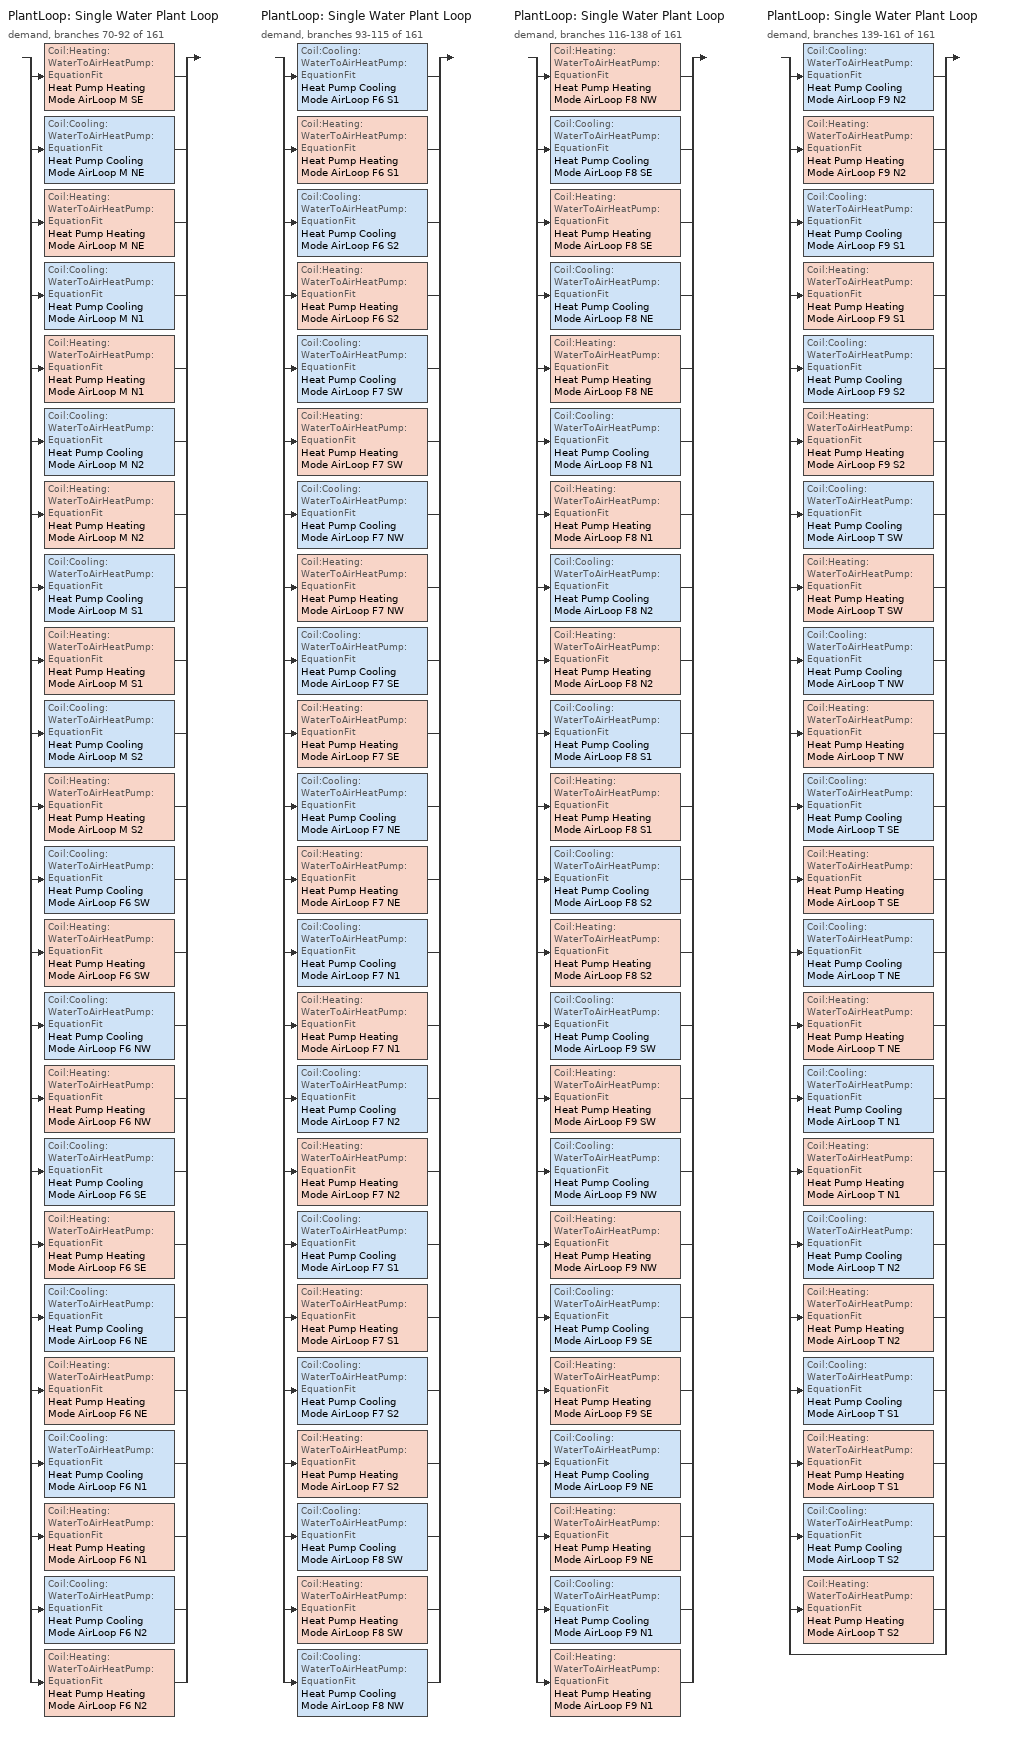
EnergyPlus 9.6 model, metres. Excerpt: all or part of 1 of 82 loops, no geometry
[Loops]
PlantLoop 'Single Water Plant Loop'
 demand, branches 70-92 of 161: split
  | Coil:Heating:WaterToAirHeatPump:EquationFit 'Heat Pump Heating Mode AirLoop M SE'
  | Coil:Cooling:WaterToAirHeatPump:EquationFit 'Heat Pump Cooling Mode AirLoop M NE'
  | Coil:Heating:WaterToAirHeatPump:EquationFit 'Heat Pump Heating Mode AirLoop M NE'
  | Coil:Cooling:WaterToAirHeatPump:EquationFit 'Heat Pump Cooling Mode AirLoop M N1'
  | Coil:Heating:WaterToAirHeatPump:EquationFit 'Heat Pump Heating Mode AirLoop M N1'
  | Coil:Cooling:WaterToAirHeatPump:EquationFit 'Heat Pump Cooling Mode AirLoop M N2'
  | Coil:Heating:WaterToAirHeatPump:EquationFit 'Heat Pump Heating Mode AirLoop M N2'
  | Coil:Cooling:WaterToAirHeatPump:EquationFit 'Heat Pump Cooling Mode AirLoop M S1'
  | Coil:Heating:WaterToAirHeatPump:EquationFit 'Heat Pump Heating Mode AirLoop M S1'
  | Coil:Cooling:WaterToAirHeatPump:EquationFit 'Heat Pump Cooling Mode AirLoop M S2'
  | Coil:Heating:WaterToAirHeatPump:EquationFit 'Heat Pump Heating Mode AirLoop M S2'
  | Coil:Cooling:WaterToAirHeatPump:EquationFit 'Heat Pump Cooling Mode AirLoop F6 SW'
  | Coil:Heating:WaterToAirHeatPump:EquationFit 'Heat Pump Heating Mode AirLoop F6 SW'
  | Coil:Cooling:WaterToAirHeatPump:EquationFit 'Heat Pump Cooling Mode AirLoop F6 NW'
  | Coil:Heating:WaterToAirHeatPump:EquationFit 'Heat Pump Heating Mode AirLoop F6 NW'
  | Coil:Cooling:WaterToAirHeatPump:EquationFit 'Heat Pump Cooling Mode AirLoop F6 SE'
  | Coil:Heating:WaterToAirHeatPump:EquationFit 'Heat Pump Heating Mode AirLoop F6 SE'
  | Coil:Cooling:WaterToAirHeatPump:EquationFit 'Heat Pump Cooling Mode AirLoop F6 NE'
  | Coil:Heating:WaterToAirHeatPump:EquationFit 'Heat Pump Heating Mode AirLoop F6 NE'
  | Coil:Cooling:WaterToAirHeatPump:EquationFit 'Heat Pump Cooling Mode AirLoop F6 N1'
  | Coil:Heating:WaterToAirHeatPump:EquationFit 'Heat Pump Heating Mode AirLoop F6 N1'
  | Coil:Cooling:WaterToAirHeatPump:EquationFit 'Heat Pump Cooling Mode AirLoop F6 N2'
  | Coil:Heating:WaterToAirHeatPump:EquationFit 'Heat Pump Heating Mode AirLoop F6 N2'
PlantLoop 'Single Water Plant Loop'
 demand, branches 93-115 of 161: split
  | Coil:Cooling:WaterToAirHeatPump:EquationFit 'Heat Pump Cooling Mode AirLoop F6 S1'
  | Coil:Heating:WaterToAirHeatPump:EquationFit 'Heat Pump Heating Mode AirLoop F6 S1'
  | Coil:Cooling:WaterToAirHeatPump:EquationFit 'Heat Pump Cooling Mode AirLoop F6 S2'
  | Coil:Heating:WaterToAirHeatPump:EquationFit 'Heat Pump Heating Mode AirLoop F6 S2'
  | Coil:Cooling:WaterToAirHeatPump:EquationFit 'Heat Pump Cooling Mode AirLoop F7 SW'
  | Coil:Heating:WaterToAirHeatPump:EquationFit 'Heat Pump Heating Mode AirLoop F7 SW'
  | Coil:Cooling:WaterToAirHeatPump:EquationFit 'Heat Pump Cooling Mode AirLoop F7 NW'
  | Coil:Heating:WaterToAirHeatPump:EquationFit 'Heat Pump Heating Mode AirLoop F7 NW'
  | Coil:Cooling:WaterToAirHeatPump:EquationFit 'Heat Pump Cooling Mode AirLoop F7 SE'
  | Coil:Heating:WaterToAirHeatPump:EquationFit 'Heat Pump Heating Mode AirLoop F7 SE'
  | Coil:Cooling:WaterToAirHeatPump:EquationFit 'Heat Pump Cooling Mode AirLoop F7 NE'
  | Coil:Heating:WaterToAirHeatPump:EquationFit 'Heat Pump Heating Mode AirLoop F7 NE'
  | Coil:Cooling:WaterToAirHeatPump:EquationFit 'Heat Pump Cooling Mode AirLoop F7 N1'
  | Coil:Heating:WaterToAirHeatPump:EquationFit 'Heat Pump Heating Mode AirLoop F7 N1'
  | Coil:Cooling:WaterToAirHeatPump:EquationFit 'Heat Pump Cooling Mode AirLoop F7 N2'
  | Coil:Heating:WaterToAirHeatPump:EquationFit 'Heat Pump Heating Mode AirLoop F7 N2'
  | Coil:Cooling:WaterToAirHeatPump:EquationFit 'Heat Pump Cooling Mode AirLoop F7 S1'
  | Coil:Heating:WaterToAirHeatPump:EquationFit 'Heat Pump Heating Mode AirLoop F7 S1'
  | Coil:Cooling:WaterToAirHeatPump:EquationFit 'Heat Pump Cooling Mode AirLoop F7 S2'
  | Coil:Heating:WaterToAirHeatPump:EquationFit 'Heat Pump Heating Mode AirLoop F7 S2'
  | Coil:Cooling:WaterToAirHeatPump:EquationFit 'Heat Pump Cooling Mode AirLoop F8 SW'
  | Coil:Heating:WaterToAirHeatPump:EquationFit 'Heat Pump Heating Mode AirLoop F8 SW'
  | Coil:Cooling:WaterToAirHeatPump:EquationFit 'Heat Pump Cooling Mode AirLoop F8 NW'
PlantLoop 'Single Water Plant Loop'
 demand, branches 116-138 of 161: split
  | Coil:Heating:WaterToAirHeatPump:EquationFit 'Heat Pump Heating Mode AirLoop F8 NW'
  | Coil:Cooling:WaterToAirHeatPump:EquationFit 'Heat Pump Cooling Mode AirLoop F8 SE'
  | Coil:Heating:WaterToAirHeatPump:EquationFit 'Heat Pump Heating Mode AirLoop F8 SE'
  | Coil:Cooling:WaterToAirHeatPump:EquationFit 'Heat Pump Cooling Mode AirLoop F8 NE'
  | Coil:Heating:WaterToAirHeatPump:EquationFit 'Heat Pump Heating Mode AirLoop F8 NE'
  | Coil:Cooling:WaterToAirHeatPump:EquationFit 'Heat Pump Cooling Mode AirLoop F8 N1'
  | Coil:Heating:WaterToAirHeatPump:EquationFit 'Heat Pump Heating Mode AirLoop F8 N1'
  | Coil:Cooling:WaterToAirHeatPump:EquationFit 'Heat Pump Cooling Mode AirLoop F8 N2'
  | Coil:Heating:WaterToAirHeatPump:EquationFit 'Heat Pump Heating Mode AirLoop F8 N2'
  | Coil:Cooling:WaterToAirHeatPump:EquationFit 'Heat Pump Cooling Mode AirLoop F8 S1'
  | Coil:Heating:WaterToAirHeatPump:EquationFit 'Heat Pump Heating Mode AirLoop F8 S1'
  | Coil:Cooling:WaterToAirHeatPump:EquationFit 'Heat Pump Cooling Mode AirLoop F8 S2'
  | Coil:Heating:WaterToAirHeatPump:EquationFit 'Heat Pump Heating Mode AirLoop F8 S2'
  | Coil:Cooling:WaterToAirHeatPump:EquationFit 'Heat Pump Cooling Mode AirLoop F9 SW'
  | Coil:Heating:WaterToAirHeatPump:EquationFit 'Heat Pump Heating Mode AirLoop F9 SW'
  | Coil:Cooling:WaterToAirHeatPump:EquationFit 'Heat Pump Cooling Mode AirLoop F9 NW'
  | Coil:Heating:WaterToAirHeatPump:EquationFit 'Heat Pump Heating Mode AirLoop F9 NW'
  | Coil:Cooling:WaterToAirHeatPump:EquationFit 'Heat Pump Cooling Mode AirLoop F9 SE'
  | Coil:Heating:WaterToAirHeatPump:EquationFit 'Heat Pump Heating Mode AirLoop F9 SE'
  | Coil:Cooling:WaterToAirHeatPump:EquationFit 'Heat Pump Cooling Mode AirLoop F9 NE'
  | Coil:Heating:WaterToAirHeatPump:EquationFit 'Heat Pump Heating Mode AirLoop F9 NE'
  | Coil:Cooling:WaterToAirHeatPump:EquationFit 'Heat Pump Cooling Mode AirLoop F9 N1'
  | Coil:Heating:WaterToAirHeatPump:EquationFit 'Heat Pump Heating Mode AirLoop F9 N1'
PlantLoop 'Single Water Plant Loop'
 demand, branches 139-161 of 161: split
  | Coil:Cooling:WaterToAirHeatPump:EquationFit 'Heat Pump Cooling Mode AirLoop F9 N2'
  | Coil:Heating:WaterToAirHeatPump:EquationFit 'Heat Pump Heating Mode AirLoop F9 N2'
  | Coil:Cooling:WaterToAirHeatPump:EquationFit 'Heat Pump Cooling Mode AirLoop F9 S1'
  | Coil:Heating:WaterToAirHeatPump:EquationFit 'Heat Pump Heating Mode AirLoop F9 S1'
  | Coil:Cooling:WaterToAirHeatPump:EquationFit 'Heat Pump Cooling Mode AirLoop F9 S2'
  | Coil:Heating:WaterToAirHeatPump:EquationFit 'Heat Pump Heating Mode AirLoop F9 S2'
  | Coil:Cooling:WaterToAirHeatPump:EquationFit 'Heat Pump Cooling Mode AirLoop T SW'
  | Coil:Heating:WaterToAirHeatPump:EquationFit 'Heat Pump Heating Mode AirLoop T SW'
  | Coil:Cooling:WaterToAirHeatPump:EquationFit 'Heat Pump Cooling Mode AirLoop T NW'
  | Coil:Heating:WaterToAirHeatPump:EquationFit 'Heat Pump Heating Mode AirLoop T NW'
  | Coil:Cooling:WaterToAirHeatPump:EquationFit 'Heat Pump Cooling Mode AirLoop T SE'
  | Coil:Heating:WaterToAirHeatPump:EquationFit 'Heat Pump Heating Mode AirLoop T SE'
  | Coil:Cooling:WaterToAirHeatPump:EquationFit 'Heat Pump Cooling Mode AirLoop T NE'
  | Coil:Heating:WaterToAirHeatPump:EquationFit 'Heat Pump Heating Mode AirLoop T NE'
  | Coil:Cooling:WaterToAirHeatPump:EquationFit 'Heat Pump Cooling Mode AirLoop T N1'
  | Coil:Heating:WaterToAirHeatPump:EquationFit 'Heat Pump Heating Mode AirLoop T N1'
  | Coil:Cooling:WaterToAirHeatPump:EquationFit 'Heat Pump Cooling Mode AirLoop T N2'
  | Coil:Heating:WaterToAirHeatPump:EquationFit 'Heat Pump Heating Mode AirLoop T N2'
  | Coil:Cooling:WaterToAirHeatPump:EquationFit 'Heat Pump Cooling Mode AirLoop T S1'
  | Coil:Heating:WaterToAirHeatPump:EquationFit 'Heat Pump Heating Mode AirLoop T S1'
  | Coil:Cooling:WaterToAirHeatPump:EquationFit 'Heat Pump Cooling Mode AirLoop T S2'
  | Coil:Heating:WaterToAirHeatPump:EquationFit 'Heat Pump Heating Mode AirLoop T S2'
  | bypass
[Coil:Cooling:WaterToAirHeatPump:EquationFit] Rated Air Flow Rate {m3/s}=autosize; Rated Water Flow Rate {m3/s}=autosize; Gross Rated Total Cooling Capacity {W}=autosize; Gross Rated Sensible Cooling Capacity {W}=autosize; Gross Rated Cooling COP {W/W}=4.19837; Total Cooling Capacity Curve=TotCoolCapCurve; Sensible Cooling Capacity Curve=CoolSensCapCurve; Cooling Power Consumption Curve=CoolPowCurve; Nominal Time for Condensate Removal to Begin {s}=0; Ratio of Initial Moisture Evaporation Rate and Steady State Latent Capacity=0
Heat Pump Cooling Mode AirLoop M NE; Heat Pump Cooling Mode AirLoop M N1; Heat Pump Cooling Mode AirLoop M N2; Heat Pump Cooling Mode AirLoop M S1; Heat Pump Cooling Mode AirLoop M S2; Heat Pump Cooling Mode AirLoop F6 SW; Heat Pump Cooling Mode AirLoop F6 NW; Heat Pump Cooling Mode AirLoop F6 SE; Heat Pump Cooling Mode AirLoop F6 NE; Heat Pump Cooling Mode AirLoop F6 N1; Heat Pump Cooling Mode AirLoop F6 N2; Heat Pump Cooling Mode AirLoop F6 S1; Heat Pump Cooling Mode AirLoop F6 S2; Heat Pump Cooling Mode AirLoop F7 SW; Heat Pump Cooling Mode AirLoop F7 NW; Heat Pump Cooling Mode AirLoop F7 SE; Heat Pump Cooling Mode AirLoop F7 NE; Heat Pump Cooling Mode AirLoop F7 N1; Heat Pump Cooling Mode AirLoop F7 N2; Heat Pump Cooling Mode AirLoop F7 S1; Heat Pump Cooling Mode AirLoop F7 S2; Heat Pump Cooling Mode AirLoop F8 SW; Heat Pump Cooling Mode AirLoop F8 NW; Heat Pump Cooling Mode AirLoop F8 SE; Heat Pump Cooling Mode AirLoop F8 NE; Heat Pump Cooling Mode AirLoop F8 N1; Heat Pump Cooling Mode AirLoop F8 N2; Heat Pump Cooling Mode AirLoop F8 S1; Heat Pump Cooling Mode AirLoop F8 S2; Heat Pump Cooling Mode AirLoop F9 SW; Heat Pump Cooling Mode AirLoop F9 NW; Heat Pump Cooling Mode AirLoop F9 SE; Heat Pump Cooling Mode AirLoop F9 NE; Heat Pump Cooling Mode AirLoop F9 N1; Heat Pump Cooling Mode AirLoop F9 N2; Heat Pump Cooling Mode AirLoop F9 S1; Heat Pump Cooling Mode AirLoop F9 S2; Heat Pump Cooling Mode AirLoop T SW; Heat Pump Cooling Mode AirLoop T NW; Heat Pump Cooling Mode AirLoop T SE; Heat Pump Cooling Mode AirLoop T NE; Heat Pump Cooling Mode AirLoop T N1; Heat Pump Cooling Mode AirLoop T N2; Heat Pump Cooling Mode AirLoop T S1; Heat Pump Cooling Mode AirLoop T S2
[Coil:Heating:WaterToAirHeatPump:EquationFit] Rated Air Flow Rate {m3/s}=autosize; Rated Water Flow Rate {m3/s}=autosize; Gross Rated Heating Capacity {W}=autosize; Gross Rated Heating COP {W/W}=4.3; Heating Capacity Curve=HeatCapCurve; Heating Power Consumption Curve=HeatPowCurve
Heat Pump HEATING Mode AirLoop M SE; Heat Pump HEATING Mode AirLoop M NE; Heat Pump HEATING Mode AirLoop M N1; Heat Pump HEATING Mode AirLoop M N2; Heat Pump HEATING Mode AirLoop M S1; Heat Pump HEATING Mode AirLoop M S2; Heat Pump HEATING Mode AirLoop F6 SW; Heat Pump HEATING Mode AirLoop F6 NW; Heat Pump HEATING Mode AirLoop F6 SE; Heat Pump HEATING Mode AirLoop F6 NE; Heat Pump HEATING Mode AirLoop F6 N1; Heat Pump HEATING Mode AirLoop F6 N2; Heat Pump HEATING Mode AirLoop F6 S1; Heat Pump HEATING Mode AirLoop F6 S2; Heat Pump HEATING Mode AirLoop F7 SW; Heat Pump HEATING Mode AirLoop F7 NW; Heat Pump HEATING Mode AirLoop F7 SE; Heat Pump HEATING Mode AirLoop F7 NE; Heat Pump HEATING Mode AirLoop F7 N1; Heat Pump HEATING Mode AirLoop F7 N2; Heat Pump HEATING Mode AirLoop F7 S1; Heat Pump HEATING Mode AirLoop F7 S2; Heat Pump HEATING Mode AirLoop F8 SW; Heat Pump HEATING Mode AirLoop F8 NW; Heat Pump HEATING Mode AirLoop F8 SE; Heat Pump HEATING Mode AirLoop F8 NE; Heat Pump HEATING Mode AirLoop F8 N1; Heat Pump HEATING Mode AirLoop F8 N2; Heat Pump HEATING Mode AirLoop F8 S1; Heat Pump HEATING Mode AirLoop F8 S2; Heat Pump HEATING Mode AirLoop F9 SW; Heat Pump HEATING Mode AirLoop F9 NW; Heat Pump HEATING Mode AirLoop F9 SE; Heat Pump HEATING Mode AirLoop F9 NE; Heat Pump HEATING Mode AirLoop F9 N1; Heat Pump HEATING Mode AirLoop F9 N2; Heat Pump HEATING Mode AirLoop F9 S1; Heat Pump HEATING Mode AirLoop F9 S2; Heat Pump HEATING Mode AirLoop T SW; Heat Pump HEATING Mode AirLoop T NW; Heat Pump HEATING Mode AirLoop T SE; Heat Pump HEATING Mode AirLoop T NE; Heat Pump HEATING Mode AirLoop T N1; Heat Pump HEATING Mode AirLoop T N2; Heat Pump HEATING Mode AirLoop T S1; Heat Pump HEATING Mode AirLoop T S2
[Curve:QuadLinear] Minimum Value of w=-100; Maximum Value of w=100; Minimum Value of x=-100; Maximum Value of x=100; Minimum Value of y=0; Maximum Value of y=100; Minimum Value of z=0; Maximum Value of z=100; Minimum Curve Output=0; Maximum Curve Output=38
Name | Coefficient1 Constant | Coefficient2 w | Coefficient3 x | Coefficient4 y | Coefficient5 z
TotCoolCapCurve | -4.30267 | 7.18537 | -2.23947 | 0.139996 | 0.10266
CoolPowCurve | -5.67776 | 0.438988 | 5.84528 | 0.141606 | -0.168728
HeatCapCurve | 0.237847 | -3.35824 | 3.8064 | 0.1792 | 0.128607
HeatPowCurve | -3.79176 | 3.38799 | 1.50226 | -0.177654 | -0.10308
[Curve:QuintLinear]
CoolSensCapCurve: Coefficient1 Constant=6.00194; Coefficient2 v=22.6301; Coefficient3 w=-26.7961; Coefficient4 x=-1.72375; Coefficient5 y=0.490645; Coefficient6 z=0.0693119; Minimum Value of v=-100; Maximum Value of v=100; Minimum Value of w=-100; Maximum Value of w=100; Minimum Value of x=-100; Maximum Value of x=100; Minimum Value of y=0; Maximum Value of y=100; Minimum Value of z=0; Maximum Value of z=100; Minimum Curve Output=0; Maximum Curve Output=38
